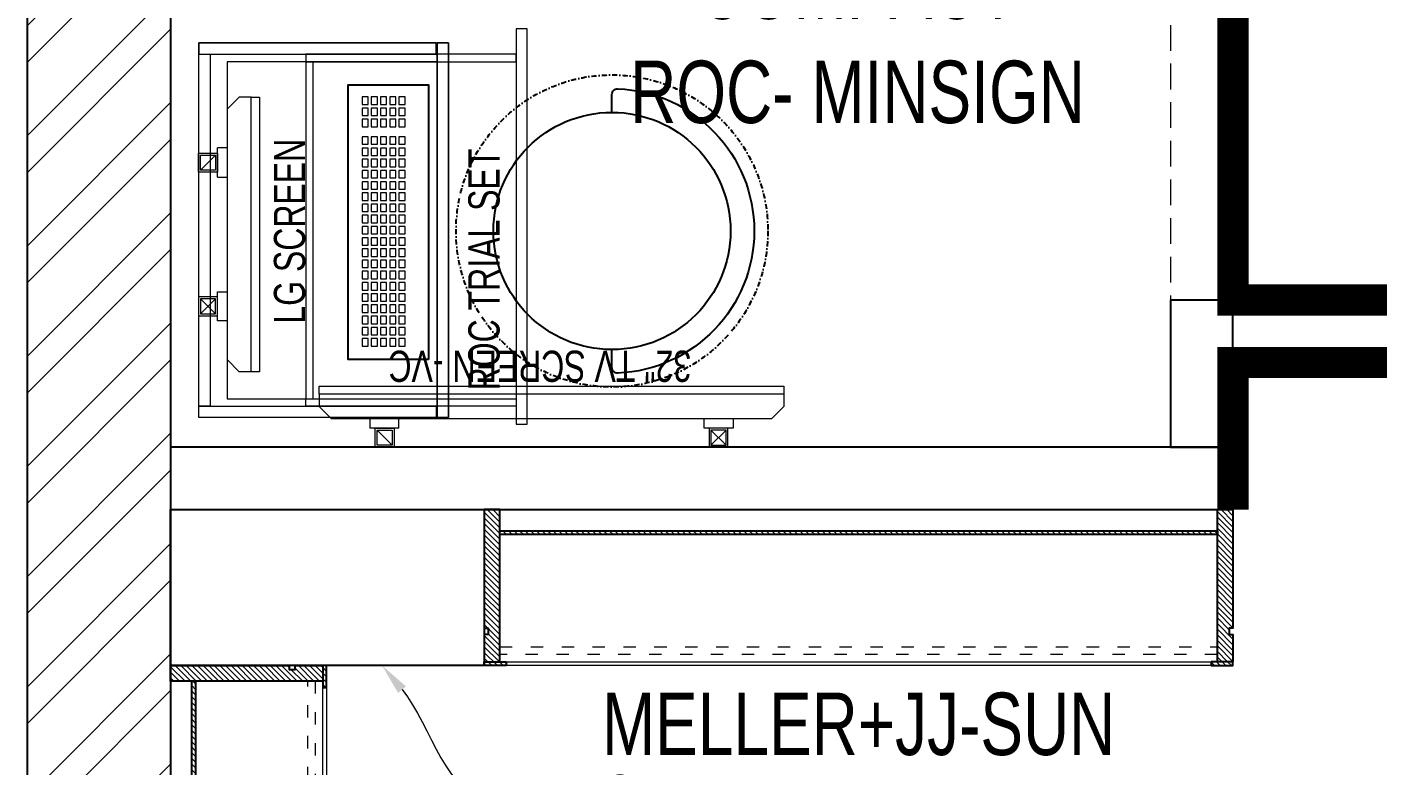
# Model space of a CAD drawing. Header units: feet. Extents: x 3145723 to 3153497, y -5725757 to -5712156.
# Drawn here: x 3145723 to 3147888, y -5716282 to -5715098 of the extents above; entities that cross this region are included whole.
import ezdxf
from ezdxf import colors
from ezdxf.entities.mleader import LeaderData, LeaderLine
from ezdxf.math import Vec2, Vec3

# ---------------------------------------------------------------- set-up
doc = ezdxf.new("R2010")
doc.units = ezdxf.units.FT
doc.header["$LTSCALE"] = 33
doc.header["$MEASUREMENT"] = 0
for name, pattern in [('a_p6_plan_L18$0$HIDDEN', [0.375, 0.25, -0.125]), ('ACAD_ISO03W100', [30, 12, -18]), ('DASHDOT2', [0.5, 0.25, -0.125, 0, -0.125]), ('HIDDEN', [9.525, 6.35, -3.175])]:
    doc.linetypes.add(name, pattern=pattern)
doc.layers.add('A-WALL', color=1, linetype='Continuous')
for name, color, linetype, lineweight in [('Floor-Unit', 1, 'Continuous', 13), ('LENS-DIM', 252, 'Continuous', 5), ('LENS-FURNITURE', 13, 'Continuous', 9), ('LENS-PARTITION', 21, 'Continuous', 25), ('LENS-TEXT', 31, 'Continuous', 5), ('LENS_CURTAIN', 5, 'a_p6_plan_L18$0$HIDDEN', 9), ('LENS_PARTITION', 21, 'Continuous', 25), ('LK-EQPMT', 3, 'Continuous', 18), ('LK-FF&E WALL', 1, 'Continuous', 9), ('LK-FLUTTED FINISH', 20, 'Continuous', 30), ('LK-TILES FINISH', 251, 'Continuous', 5), ('LN-ELEVATION-1', 81, 'Continuous', 25), ('LN-ELEVATION-2', 103, 'Continuous', 20), ('LN-ELEVATION-3', 125, 'Continuous', 18), ('LN-ELEVATION-4', 145, 'Continuous', 13), ('LN-HATCH', 251, 'Continuous', 0), ('PLANO-TXT', 252, 'Continuous', 5), ('TV', 92, 'Continuous', 18)]:
    doc.layers.add(name, color=color, linetype=linetype, lineweight=lineweight)
doc.styles.add('LK TXT', font='GILC____.TTF', dxfattribs={"height": 100})
doc.styles.get("Standard").update_dxf_attribs({"font": 'GILC____.TTF'})
pattern_1 = [(45, (4208834.247, 1706614.74), (-4.4901280605, 4.4901280605), [])]
pattern_2 = [(45, (4209134.247, 1706614.74), (-4.4901280605, 4.4901280605), [])]

# ---------------------------------------------------------------- blocks, each defined once
blk = doc.blocks.new('JJ SH 900')
at = {"layer": 'LN-HATCH', "ltscale": 0.5}
h = blk.add_hatch(dxfattribs=at)
h.set_pattern_fill('ANSI31', color=256, scale=50)
h.paths.add_polyline_path([(-911.8, 0), (-911.8, -190), (-905.8, -190), (-905.8, -200), (-911.8, -200), (-911.8, -244), (-886.8, -244), (-886.8, 0)])
h = blk.add_hatch(dxfattribs=at)
h.set_pattern_fill('ANSI31', color=256, scale=2)
h.set_pattern_definition(pattern_1)
h.paths.add_polyline_path([(-11.8, 0), (-11.8, -190), (-17.8, -190), (-17.8, -200), (-11.8, -200), (-11.8, -244), (-36.8, -244), (-36.8, 0)])
h = blk.add_hatch(dxfattribs=at)
h.set_pattern_fill('ANSI31', color=256, scale=2)
h.set_pattern_definition(pattern_2)
h.paths.add_polyline_path([(-36.8, -40), (-886.8, -40), (-886.8, -34), (-36.8, -34)])
h = blk.add_hatch(dxfattribs=at)
h.set_pattern_fill('ANSI31', color=256, scale=2)
h.set_pattern_definition(pattern_2)
h.paths.add_polyline_path([(-876.8, -244), (-876.8, -250), (-911.8, -250), (-911.8, -244)])
h = blk.add_hatch(dxfattribs=at)
h.set_pattern_fill('ANSI31', color=256, scale=2)
h.set_pattern_definition(pattern_1)
h.paths.add_polyline_path([(-46.8, -244), (-46.8, -250), (-11.8, -250), (-11.8, -244)])
at = {"layer": 'LN-ELEVATION-1', "ltscale": 0.5}
for points in [[(-911.8, 0), (-911.8, -190), (-905.8, -190), (-905.8, -200), (-911.8, -200), (-911.8, -244), (-886.8, -244), (-886.8, 0)], [(-11.8, 0), (-11.8, -190), (-17.8, -190), (-17.8, -200), (-11.8, -200), (-11.8, -244), (-36.8, -244), (-36.8, 0)], [(-36.8, -40), (-886.8, -40), (-886.8, -34), (-36.8, -34)], [(-876.8, -244), (-876.8, -250), (-911.8, -250), (-911.8, -244)], [(-46.8, -244), (-46.8, -250), (-11.8, -250), (-11.8, -244)]]:
    blk.add_lwpolyline(points, close=True, dxfattribs=at)
at = {"layer": 'LN-ELEVATION-3', "ltscale": 0.5}
for p, q in [((-886.8, 0), (-36.8, 0)), ((-876.8, -244), (-46.8, -244)), ((-46.8, -250), (-876.8, -250))]:
    blk.add_line(p, q, dxfattribs=at)
at = {"layer": 'LN-ELEVATION-4', "linetype": 'ACAD_ISO03W100', "ltscale": 0.05}
blk.add_lwpolyline([(-886.8, -220), (-36.8, -220), (-36.8, -232), (-886.8, -232)], close=True, dxfattribs=at)
blk = doc.blocks.new('JJ SH 1200')
at = {"layer": 'LN-HATCH', "ltscale": 0.5}
h = blk.add_hatch(dxfattribs=at)
h.set_pattern_fill('ANSI31', color=256, scale=2)
h.set_pattern_definition([(45, (4097187.331, 1708800.267), (-4.4901280605, 4.4901280605), [])])
h.paths.add_polyline_path([(792.1, 220), (792.1, 30), (786.1, 30), (786.1, 20), (792.1, 20), (792.1, -24), (767.1, -24), (767.1, 220)])
h.paths.add_polyline_path([(-382.9, 180), (767.1, 180), (767.1, 186), (-382.9, 186)])
h.paths.add_polyline_path([(757.1, -24), (757.1, -30), (792.1, -30), (792.1, -24)])
h.paths.add_polyline_path([(-407.9, 220), (-407.9, 30), (-401.9, 30), (-401.9, 20), (-407.9, 20), (-407.9, -24), (-382.9, -24), (-382.9, 220)])
h.paths.add_polyline_path([(-372.9, -24), (-372.9, -30), (-407.9, -30), (-407.9, -24)])
at = {"layer": 'LN-ELEVATION-1', "ltscale": 0.5}
for points in [[(-407.9, 220), (-407.9, 30), (-401.9, 30), (-401.9, 20), (-407.9, 20), (-407.9, -24), (-382.9, -24), (-382.9, 220)], [(792.1, 220), (792.1, 30), (786.1, 30), (786.1, 20), (792.1, 20), (792.1, -24), (767.1, -24), (767.1, 220)], [(-382.9, 180), (767.1, 180), (767.1, 186), (-382.9, 186)], [(-372.9, -24), (-372.9, -30), (-407.9, -30), (-407.9, -24)], [(757.1, -24), (757.1, -30), (792.1, -30), (792.1, -24)]]:
    blk.add_lwpolyline(points, close=True, dxfattribs=at)
at = {"layer": 'LN-ELEVATION-3', "ltscale": 0.5}
for p, q in [((767.1, 220), (-382.9, 220)), ((757.1, -24), (-372.9, -24)), ((-372.9, -30), (757.1, -30))]:
    blk.add_line(p, q, dxfattribs=at)
at = {"layer": 'LN-ELEVATION-4', "linetype": 'ACAD_ISO03W100', "ltscale": 0.05}
blk.add_lwpolyline([(767.1, 0), (-382.9, 0), (-382.9, -12), (767.1, -12)], close=True, dxfattribs=at)
blk = doc.blocks.new('A$Ce9b19e40')
at = {"layer": 'LN-HATCH'}
h = blk.add_hatch(dxfattribs=at)
h.set_pattern_fill('ANSI32', color=256, scale=333, angle=180)
h.set_pattern_definition([(225, (-8075448.35, 5277294.6), (88.2999593, -88.2999593), []), (225, (-8075507.22, 5277294.6), (88.2999593, -88.2999593), [])])
h.paths.add_polyline_path([(2694.9, -7004.1), (1932.8, -7004.1), (1932.8, -7308.9), (2694.9, -7308.9)])
h.paths.add_polyline_path([(1959.6, 2267.2), (1729.6, 2267.2), (1729.6, -1314.3), (2694.9, -1314.3), (2694.9, -1084.3), (1959.6, -1084.3)])
h.paths.add_polyline_path([(1501, 3106.8), (-1166, 3106.8), (-1166, 2876.8), (1501, 2876.8)])
h.paths.add_polyline_path([(-1597.8, 3106.8), (-4696.7, 3106.8), (-4696.7, 2876.8), (-1597.8, 2876.8)])
h.paths.add_polyline_path([(-4849.1, 2267.2), (-5079.1, 2267.2), (-5079.1, -6546.8), (-4849.1, -6546.8)])
at = {"layer": 'A-WALL'}
for p, q in [((-5079.1, 3106.8), (-5079.1, -7308.9)), ((-4849.1, 2267.2), (-4849.1, -6546.8))]:
    blk.add_line(p, q, dxfattribs=at)
blk = doc.blocks.new('TRIAL SET ROC')
at = {"layer": 'LENS-DIM', "ltscale": 0.5}
for points in [[(-400.4, -364.3), (-430.4, -364.3)], [(169.6, -364.3), (139.6, -364.3)]]:
    blk.add_lwpolyline(points, dxfattribs=at)
at = {"layer": 'LENS-FURNITURE'}
blk.add_lwpolyline([(-430.4, 18), (169.6, 18), (169.6, -382.3), (-430.4, -382.3)], close=True, dxfattribs=at)
at = {"layer": 'LENS-FURNITURE', "color": 146}
for points in [[(-412.4, -153.6), (-400.4, -153.6), (-400.4, -490.6), (-412.4, -490.6)], [(139.6, -153.6), (-400.4, -153.6), (-400.4, -165.6), (139.6, -165.6)], [(151.6, -153.6), (139.6, -153.6), (139.6, -490.6), (151.6, -490.6)], [(192.1, -490.6), (-440.9, -490.6), (-440.9, -508.6), (192.1, -508.6)]]:
    blk.add_lwpolyline(points, close=True, dxfattribs=at)
at = {"layer": 'LN-ELEVATION-2'}
for points in [[(-430.4, 18), (-412.4, 18), (-412.4, -362.3), (-430.4, -362.3)], [(-412.4, 18), (151.6, 18), (151.6, 0), (-412.4, 0)], [(169.6, 18), (151.6, 18), (151.6, -362.3), (169.6, -362.3)], [(169.6, -364.3), (-430.4, -364.3), (-430.4, -382.3), (169.6, -382.3)], [(169.6, -382.3), (-430.4, -382.3), (-430.4, -364.3), (169.6, -364.3)]]:
    blk.add_lwpolyline(points, close=True, dxfattribs=at)
at = {"layer": 'LN-ELEVATION-2', "linetype": 'HIDDEN', "ltscale": 100}
blk.add_lwpolyline([(-400.4, -364.3), (139.6, -364.3), (139.6, -27.4), (-400.4, -27.4)], close=True, dxfattribs=at)
at = {"insert": (-386.9, -414.1), "char_height": 50, "attachment_point": 1}
blk.add_mtext_dynamic_manual_height_columns('ROC TRIAL SET', width=625.228, gutter_width=500, heights=[0], dxfattribs=at)
blk = doc.blocks.new('*U24')
at = {"layer": 'LK-EQPMT', "ltscale": 12}
blk.add_lwpolyline([(6, 4.9), (-6, 4.9), (-6, -4.9), (6, -4.9)], close=True, dxfattribs=at)
blk = doc.blocks.new('*U25')
at = {"color": 0, "linetype": 'ByBlock', "lineweight": -2}
for p in [(0, 0), (18, 0), (35.9, 0), (53.9, 0), (71.8, 0), (89.8, 0), (107.8, 0), (125.7, 0), (143.7, 0), (161.6, 0), (179.6, 0), (197.6, 0), (215.5, 0), (233.5, 0), (251.4, 0), (269.4, 0), (287.4, 0), (305.3, 0), (323.3, 0), (0, -14.7), (18, -14.7), (35.9, -14.7), (53.9, -14.7), (71.8, -14.7), (89.8, -14.7), (107.8, -14.7), (125.7, -14.7), (143.7, -14.7), (161.6, -14.7), (179.6, -14.7), (197.6, -14.7), (215.5, -14.7), (233.5, -14.7), (251.4, -14.7), (269.4, -14.7), (287.4, -14.7), (305.3, -14.7), (323.3, -14.7), (0, -29.5), (0, -44.2), (18, -29.5), (18, -44.2), (35.9, -29.5), (35.9, -44.2), (53.9, -29.5), (53.9, -44.2), (71.8, -29.5), (71.8, -44.2), (89.8, -29.5), (89.8, -44.2), (107.8, -29.5), (107.8, -44.2), (125.7, -29.5), (125.7, -44.2), (143.7, -29.5), (143.7, -44.2), (161.6, -29.5), (161.6, -44.2), (179.6, -29.5), (179.6, -44.2), (197.6, -29.5), (197.6, -44.2), (215.5, -29.5), (215.5, -44.2), (233.5, -29.5), (233.5, -44.2), (251.4, -29.5), (251.4, -44.2), (269.4, -29.5), (269.4, -44.2), (287.4, -29.5), (287.4, -44.2), (305.3, -29.5), (305.3, -44.2), (323.3, -29.5), (323.3, -44.2), (0, -59), (18, -59), (35.9, -59), (53.9, -59), (71.8, -59), (89.8, -59), (107.8, -59), (125.7, -59), (143.7, -59), (161.6, -59), (179.6, -59), (197.6, -59), (215.5, -59), (233.5, -59), (251.4, -59), (269.4, -59), (287.4, -59), (305.3, -59), (323.3, -59)]:
    blk.add_blockref('*U24', p, dxfattribs=at)
blk = doc.blocks.new('*U22')
at = {"layer": 'LK-EQPMT', "ltscale": 12}
blk.add_lwpolyline([(6, 4.9), (-6, 4.9), (-6, -4.9), (6, -4.9)], close=True, dxfattribs=at)
blk = doc.blocks.new('*U23')
at = {"color": 0, "linetype": 'ByBlock', "lineweight": -2}
for p in [(0, 0), (18, 0), (35.9, 0), (0, -14.7), (18, -14.7), (35.9, -14.7), (0, -29.5), (0, -44.2), (18, -29.5), (18, -44.2), (35.9, -29.5), (35.9, -44.2), (0, -59), (18, -59), (35.9, -59)]:
    blk.add_blockref('*U22', p, dxfattribs=at)
blk = doc.blocks.new('*U18')
at = {"ltscale": 12}
blk.add_lwpolyline([(8, 0), (8, 129.1), (448, 129.1), (448, 0)], close=True, dxfattribs=at)
for name, p in [('*U25', (35.2, 101.6)), ('*U23', (386.6, 101.6))]:
    blk.add_blockref(name, p)
blk = doc.blocks.new('CLINIC SCREEN')
at = {"layer": 'TV'}
for p, q in [((-103.1, 42.9), (-127.4, 18.6)), ((-127.4, 42.9), (-103.1, 18.6)), ((102.7, 42.9), (127, 18.6))]:
    blk.add_line(p, q, dxfattribs=at)
at = {"layer": 'TV', "ltscale": 12}
for p, q in [((-220, -19.4), (-200.6, 0)), ((200.6, 0), (-200.6, 0)), ((-138.5, 0), (-138.5, 15.5)), ((-138.5, 15.5), (-92, 15.5)), ((-92, 15.5), (-92, 0)), ((92, 15.5), (92, 0)), ((92, 15.5), (138.5, 15.5)), ((138.5, 0), (138.5, 15.5)), ((220, -19.4), (200.6, 0)), ((-220, -38.8), (-220, -19.4)), ((220, -38.8), (220, -19.4))]:
    blk.add_line(p, q, dxfattribs=at)
at = {"layer": 'TV'}
for points in [[(-130.4, 15.5), (-100.1, 15.5), (-100.1, 45.9), (-130.4, 45.9)], [(130, 15.5), (99.7, 15.5), (99.7, 45.9), (130, 45.9)], [(-127.4, 18.6), (-103.1, 18.6), (-103.1, 42.9), (-127.4, 42.9)], [(127, 18.6), (102.7, 18.6), (102.7, 42.9), (127, 42.9)]]:
    blk.add_lwpolyline(points, close=True, dxfattribs=at)
at = {"layer": 'TV', "ltscale": 12}
blk.add_lwpolyline([(-220, -51.7), (-220, -38.8), (220, -38.8), (220, -51.7)], close=True, dxfattribs=at)
at = {"layer": 'Floor-Unit', "color": 0, "ltscale": 2, "insert": (5.2, -100.4), "char_height": 50, "attachment_point": 5}
blk.add_mtext_dynamic_manual_height_columns('LG SCREEN', width=466.48, gutter_width=12.5, heights=[0], dxfattribs=at)
blk = doc.blocks.new('DOCTOR STOOL')
at = {"layer": 'LN-ELEVATION-1', "ltscale": 100}
blk.add_lwpolyline([(228, 37.8), (228, 9.1, -0.426474), (218.5, 0, -0.959166), (218.5, 455.6, -0.426474), (228, 446.5), (228, 417.8)], format="xyb", dxfattribs=at)
at = {"layer": 'LN-ELEVATION-1', "linetype": 'DASHDOT2'}
blk.add_circle((228, 227.8), 250, dxfattribs=at)
at = {"layer": 'LN-ELEVATION-1', "ltscale": 100}
blk.add_circle((228, 227.8), 190, dxfattribs=at)
blk = doc.blocks.new('32INCH VC FOR CLINIC')
at = {"layer": 'LK-EQPMT'}
for p, q in [((116.9, 152.6), (92.6, 128.3)), ((92.6, 152.6), (116.9, 128.3)), ((627.7, 152.6), (652, 128.3))]:
    blk.add_line(p, q, dxfattribs=at)
at = {"layer": 'LK-EQPMT', "ltscale": 12}
for p, q in [((0, 90.3), (19.4, 109.7)), ((725.6, 109.7), (19.4, 109.7)), ((81.5, 109.7), (81.5, 125.2)), ((81.5, 125.2), (128, 125.2)), ((128, 125.2), (128, 109.7)), ((617, 125.2), (617, 109.7)), ((617, 125.2), (663.5, 125.2)), ((663.5, 109.7), (663.5, 125.2)), ((745, 90.3), (725.6, 109.7)), ((0, 70.9), (0, 90.3)), ((745, 70.9), (745, 90.3))]:
    blk.add_line(p, q, dxfattribs=at)
at = {"layer": 'LK-EQPMT'}
for points in [[(89.6, 125.2), (119.9, 125.2), (119.9, 155.6), (89.6, 155.6)], [(92.6, 128.3), (116.9, 128.3), (116.9, 152.6), (92.6, 152.6)], [(655, 125.2), (624.7, 125.2), (624.7, 155.6), (655, 155.6)], [(652, 128.3), (627.7, 128.3), (627.7, 152.6), (652, 152.6)]]:
    blk.add_lwpolyline(points, close=True, dxfattribs=at)
at = {"layer": 'LK-EQPMT', "ltscale": 12}
blk.add_lwpolyline([(0, 58), (0, 70.9), (745, 70.9), (745, 58)], close=True, dxfattribs=at)
at = {"layer": 'LENS-TEXT', "color": 0, "ltscale": 2, "insert": (391.2, 25.6), "char_height": 50, "attachment_point": 5}
blk.add_mtext_dynamic_manual_height_columns('32" TV SCREEN -VC', width=466.48, gutter_width=12.5, heights=[0], dxfattribs=at)

msp = doc.modelspace()

# ---------------------------------------------------------------- linework, layer by layer
at = {"layer": 'LENS-PARTITION'}
for points in [[(3147655.7, -5715535.7), (3147555.7, -5715535.7), (3147555.7, -5715771.4), (3147655.7, -5715771.4)], [(3147655.7, -5715771.4), (3145952.7, -5715771.4), (3145952.7, -5715871.4), (3147655.7, -5715871.4)], [(3146455.7, -5716121.4), (3145952.7, -5716121.4), (3145952.7, -5715871.4), (3146455.7, -5715871.4)]]:
    msp.add_lwpolyline(points, close=True, dxfattribs=at)
at = {"layer": 'LENS_CURTAIN', "ltscale": 5}
for points in [[(3147555.7, -5714785.7), (3147555.7, -5715535.7), (3147655.7, -5715535.7), (3147655.7, -5714785.7)], [(3148455.7, -5715535.7), (3147655.7, -5715535.7), (3147655.7, -5715635.7), (3148455.7, -5715635.7)]]:
    msp.add_lwpolyline(points, close=True, dxfattribs=at)
at = {"layer": 'LK-FLUTTED FINISH', "linetype": 'ACAD_ISO03W100', "ltscale": 0.05, "const_width": 50}
msp.add_lwpolyline([(3147655.7, -5715871.4), (3147655.7, -5715635.7), (3152281.4, -5715635.7), (3152281.4, -5715859.3)], dxfattribs=at)
at = {"layer": 'LK-TILES FINISH', "color": 212, "linetype": 'ACAD_ISO03W100', "ltscale": 0.05, "const_width": 50}
msp.add_lwpolyline([(3148455.7, -5713985.7), (3147655.7, -5713985.7), (3147655.7, -5715535.7), (3148455.7, -5715535.7)], close=True, dxfattribs=at)

# ---------------------------------------------------------------- block references
for name, p, rotation in [('TRIAL SET ROC', (3146016, -5715293.5), 90), ('*U18', (3146366.3, -5715638.7), 90), ('32INCH VC FOR CLINIC', (3146935.9, -5715615.8), 180)]:
    msp.add_blockref(name, p, dxfattribs=dict(rotation=rotation))
at = {"layer": 'LENS-DIM', "color": 2}
msp.add_blockref('A$Ce9b19e40', (3150801.8, -5715262.5), dxfattribs=at)
at = {"layer": 'LENS-FURNITURE', "rotation": 180}
msp.add_blockref('DOCTOR STOOL', (3146888.3, -5715197.2), dxfattribs=at)
at = {"layer": 'LENS_PARTITION', "rotation": 90}
msp.add_blockref('CLINIC SCREEN', (3146043.4, -5715430.6), dxfattribs=at)
at = {"layer": 'LK-FF&E WALL', "xscale": -1}
msp.add_blockref('JJ SH 1200', (3147247.8, -5716091.4), dxfattribs=at)
at = {"layer": 'LK-FF&E WALL', "rotation": 90.00000000000003}
msp.add_blockref('JJ SH 900', (3145952.7, -5716109.6), dxfattribs=at)

# ---------------------------------------------------------------- texts
at = {"layer": 'LENS-TEXT', "color": 0, "linetype": 'Continuous', "ltscale": 3, "insert": (3147053.9, -5715036.2), "char_height": 100, "attachment_point": 5, "style": 'LK TXT'}
msp.add_mtext_dynamic_manual_height_columns('CLINIC-1 COMPACT ROC- MINSIGN', width=730.507, gutter_width=1, heights=[0], dxfattribs=at)
at = {"layer": 'PLANO-TXT', "linetype": 'Continuous', "ltscale": 3, "insert": (3147055.7, -5716215.4), "char_height": 100, "width": 149.547, "attachment_point": 5, "style": 'LK TXT'}
msp.add_mtext('MELLER+JJ-SUN ', dxfattribs=at)

# ---------------------------------------------------------------- leaders
at = {"layer": 'LENS-TEXT', "color": 0, "linetype": 'Continuous', "ltscale": 3}
ml = msp.add_multileader_mtext('Standard', dxfattribs=at)
ml.set_content('\\pxqr,t3;{\\C0;MIRROR ON SITE}', color=1)
ml.set_leader_properties(color=256, linetype='ByLayer', lineweight=-1)
ml.build(insert=Vec2(0, 0))
ml.multileader.update_dxf_attribs({"leader_type": 2, "dogleg_length": 0.36, "arrow_head_size": 50})
ctx = ml.context
ctx.base_point, ctx.char_height, ctx.arrow_head_size, ctx.landing_gap_size, ctx.plane_origin, ctx.plane_x_axis, ctx.plane_y_axis = Vec3(3146468.7, -5716334.4, 47488.1), 75, 50, 0.09, Vec3(3152653.4, -5717970.4, 47488.1), Vec3(0.999999, -0.001097), Vec3(0.001097, 0.999999)
notes = []
notes.append((ctx, [(1, (1, 1, 0), (3146468.4, -5716334.4, 47488.1), (0.999999, -0.001097), 0.36, [(1, [(3146291.9, -5716121.4, 47488.1)], 0, [])])]))
ctx.mtext.insert, ctx.mtext.text_direction, ctx.mtext.rotation, ctx.mtext.width, ctx.mtext.flow_direction = Vec3(3146468.9, -5716296.4, 47488.1), Vec3(0.999999, -0.001097), 6.282088, 289.544, 5
for ctx, leaders in notes:
    for number, flags, end, landing, length, lines in leaders:
        leader = LeaderData()
        leader.index, (leader.has_last_leader_line, leader.has_dogleg_vector, leader.attachment_direction) = number, flags
        leader.last_leader_point, leader.dogleg_vector, leader.dogleg_length = Vec3(end), Vec3(landing), length
        for number, points, colour, breaks in lines:
            line = LeaderLine()
            line.index, line.vertices, line.color, line.breaks = number, Vec3.list(points), colors.encode_raw_color(colour), breaks
            leader.lines.append(line)
        ctx.leaders.append(leader)

doc.saveas('drawing.dxf')
